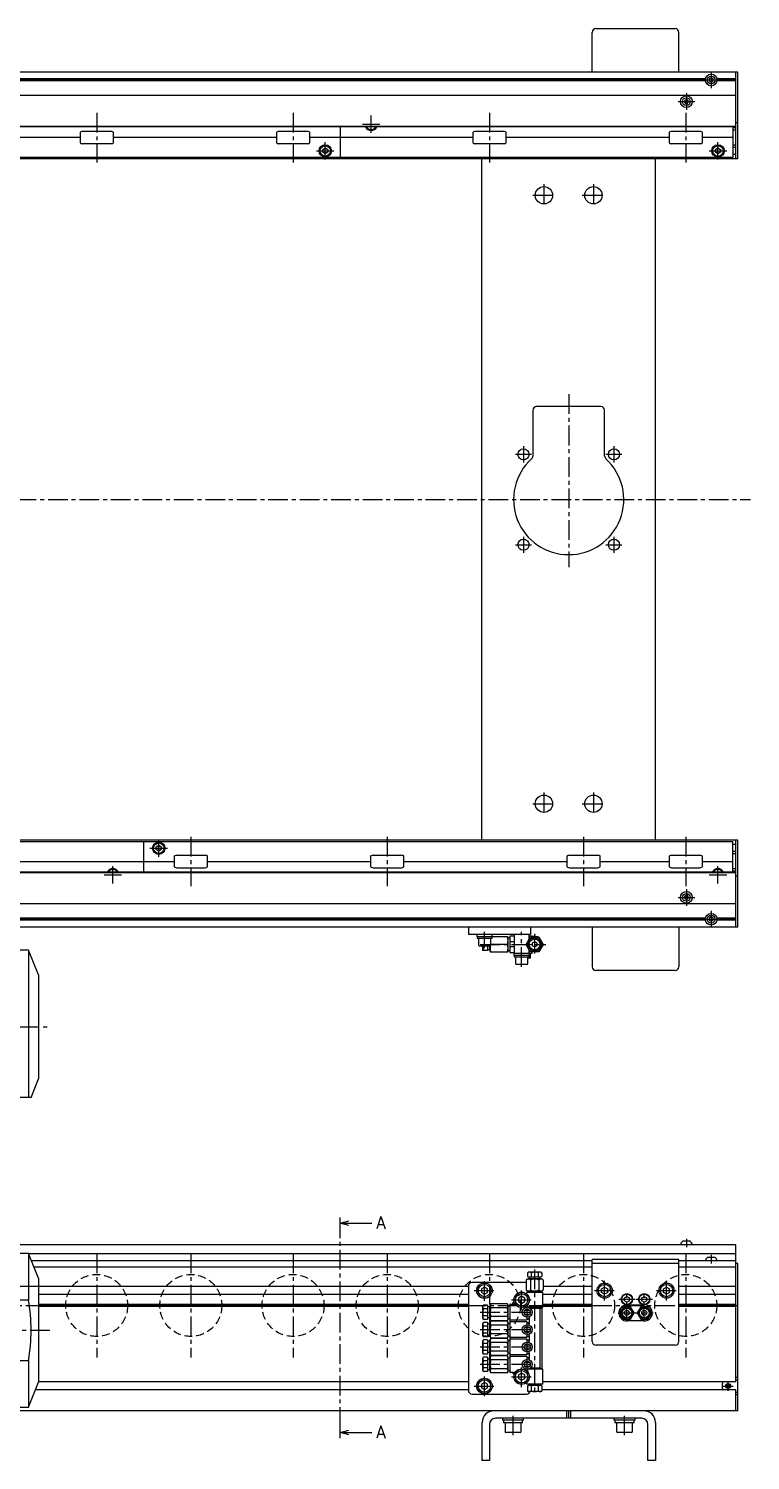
# Model space of a CAD drawing. Extents: x -10 to 2114, y -8 to 1201.
# Drawn here: x 674 to 1257, y 28 to 1183 of the extents above; entities that cross this region are included whole.
import ezdxf

# ---------------------------------------------------------------- set-up
doc = ezdxf.new("R2010")
doc.units = 0
doc.header["$LTSCALE"] = 0.5
doc.linetypes.add('CENTER', pattern=[50.8, 31.75, -6.35, 6.35, -6.35])
doc.linetypes.add('DASHED', pattern=[19.05, 12.7, -6.35])
for name, color, linetype in [('MSM_CENTER', 1, 'CENTER'), ('MSM_CONTINUOUS', 7, 'CONTINUOUS'), ('MSM_DASHED', 4, 'DASHED'), ('MSM_PART_NUMBER', 7, 'CONTINUOUS')]:
    doc.layers.add(name, color=color, linetype=linetype)
doc.styles.get("Standard").update_dxf_attribs({"font": 'txt.shx', "height": 10, "bigfont": 'bigfont.shx'})

# ---------------------------------------------------------------- blocks, each defined once
blk = doc.blocks.new('*U88')
at = {"layer": 'MSM_PART_NUMBER'}
blk.add_text('A', height=10, dxfattribs=at).set_placement((954.8, 214.9))
blk = doc.blocks.new('*U89')
at = {"layer": 'MSM_PART_NUMBER'}
blk.add_text('A', height=10, dxfattribs=at).set_placement((954.8, 45.9))

msp = doc.modelspace()

# ---------------------------------------------------------------- linework, layer by layer
at = {"layer": 'MSM_CENTER'}
for p, q in [((1225.2, 1148.8), (1225.2, 1135.3)), ((1218.5, 1142), (1232, 1142)), ((1198.5, 1124.5), (1212, 1124.5)), ((1205.2, 1131.3), (1205.2, 1117.8)), ((729.2, 1115.5), (729.2, 1075.5)), ((887.7, 1115.5), (887.7, 1075.5)), ((950.7, 1099.2), (950.7, 1113.2)), ((1046.2, 1115.5), (1046.2, 1075.5)), ((1204.7, 1115.5), (1204.7, 1075.5)), ((943.7, 1106.2), (957.8, 1106.2)), ((913.7, 1077.7), (913.7, 1091.8)), ((1230.7, 1077.7), (1230.7, 1091.8)), ((906.7, 1084.7), (920.7, 1084.7)), ((1223.7, 1084.7), (1237.8, 1084.7)), ((1090.2, 1057.9), (1090.2, 1039.9)), ((1130.2, 1057.9), (1130.2, 1039.9)), ((1081.2, 1048.9), (1099.2, 1048.9)), ((1121.2, 1048.9), (1139.2, 1048.9)), ((1110.2, 888.4), (1110.2, 748.9)), ((1073.7, 846.4), (1073.7, 833.4)), ((1146.7, 846.4), (1146.7, 833.4)), ((1067.2, 839.9), (1080.2, 839.9)), ((1140.2, 839.9), (1153.2, 839.9)), ((359.7, 803.4), (1256.9, 803.4)), ((1067.2, 766.9), (1080.2, 766.9)), ((1073.7, 773.4), (1073.7, 760.4)), ((1140.2, 766.9), (1153.2, 766.9)), ((1146.7, 773.4), (1146.7, 760.4)), ((1090.2, 566.9), (1090.2, 548.9)), ((1130.2, 566.9), (1130.2, 548.9)), ((1081.2, 557.9), (1099.2, 557.9)), ((1121.2, 557.9), (1139.2, 557.9)), ((772.2, 522), (786.3, 522)), ((779.3, 515), (779.3, 529.1)), ((805.2, 531.3), (805.2, 491.3)), ((963.7, 531.3), (963.7, 491.3)), ((1122.2, 531.3), (1122.2, 491.3)), ((1204.7, 531.3), (1204.7, 491.3)), ((735.2, 500.5), (749.3, 500.5)), ((742.2, 493.5), (742.2, 507.5)), ((1223.7, 500.5), (1237.8, 500.5)), ((1230.7, 493.5), (1230.7, 507.5)), ((1205.2, 489), (1205.2, 475.5)), ((1198.5, 482.3), (1212, 482.3)), ((1218.5, 464.7), (1232, 464.7)), ((1225.2, 471.5), (1225.2, 458)), ((1042.2, 441.3), (1042.2, 454.4)), ((1072.2, 426.3), (1072.2, 454.4)), ((1082.7, 452.9), (1082.7, 435.9)), ((1038.7, 444.4), (1091.7, 444.4)), ((362.2, 377.8), (692.2, 377.8)), ((925.7, 55), (925.7, 215)), ((1205.2, 206.8), (1205.2, 200)), ((729.2, 195), (729.2, 111)), ((805.2, 195), (805.2, 111)), ((887.7, 195), (887.7, 111)), ((963.7, 195), (963.7, 111)), ((1046.2, 195), (1046.2, 111)), ((1122.2, 195), (1122.2, 111)), ((1204.7, 195), (1204.7, 111)), ((1225.2, 193.8), (1225.2, 187)), ((1082.7, 182), (1082.7, 81.5)), ((1034, 165), (1050.5, 165)), ((1042.2, 156.7), (1042.2, 173.3)), ((1072.2, 149.2), (1072.2, 165.8)), ((1131.1, 165), (1147.3, 165)), ((1139.2, 156.9), (1139.2, 173.1)), ((1157.2, 140), (1157.2, 164.6)), ((1171.2, 140), (1171.2, 164.6)), ((1181.1, 165), (1197.3, 165)), ((1189.2, 156.9), (1189.2, 173.1)), ((367.2, 153), (1247.3, 153)), ((1064, 157.5), (1080.5, 157.5)), ((1076.7, 141.5), (1076.7, 153.5)), ((1150.7, 158), (1163.8, 158)), ((1164.7, 158), (1177.8, 158)), ((1038.7, 147.5), (1082.7, 147.5)), ((1076.7, 127.5), (1076.7, 139.5)), ((1150.2, 147), (1178.3, 147)), ((472.2, 133), (692.2, 133)), ((1038.7, 133.5), (1082.7, 133.5)), ((1038.7, 119.5), (1082.7, 119.5)), ((1076.7, 113.5), (1076.7, 125.5)), ((1038.7, 105.5), (1082.7, 105.5)), ((1076.7, 99.5), (1076.7, 111.5)), ((1042.2, 79.7), (1042.2, 96.3)), ((1064, 95.5), (1080.5, 95.5)), ((1072.2, 87.2), (1072.2, 103.8)), ((1034, 88), (1050.5, 88)), ((1234.8, 88), (1242.9, 88)), ((1238.9, 84), (1238.9, 92)), ((1065.3, 48.4), (1065.3, 64)), ((1155.2, 48.4), (1155.2, 64))]:
    msp.add_line(p, q, dxfattribs=at)
at = {"layer": 'MSM_CONTINUOUS'}
for p, q in [((1129.2, 1148.4), (1129.2, 1180.4)), ((1132.2, 1183.4), (1196.2, 1183.4)), ((1199.2, 1148.4), (1199.2, 1180.4)), ((1246.8, 1148.4), (370.6, 1148.4)), ((1245.2, 1148.3), (372.2, 1148.3)), ((1245.2, 1078.4), (1245.2, 1148.4)), ((1246.8, 1078.4), (1246.8, 1148.4)), ((1220.6, 1142.9), (396.9, 1142.9)), ((1220.6, 1141.2), (396.9, 1141.2)), ((1220.5, 1142), (397, 1142)), ((1225.2, 1143.8), (1223.7, 1142.9)), ((1223.7, 1142.9), (1223.7, 1141.2)), ((1223.7, 1141.2), (1225.2, 1140.3)), ((1226.8, 1142.9), (1225.2, 1143.8)), ((1225.2, 1140.3), (1226.8, 1141.2)), ((1226.8, 1141.2), (1226.8, 1142.9)), ((1245.2, 1142.9), (1229.9, 1142.9)), ((1245.2, 1141.2), (1229.9, 1141.2)), ((1245.2, 1142), (1230, 1142)), ((1245.2, 1129.5), (372.2, 1129.5)), ((1204.4, 1126), (1203.5, 1124.5)), ((1203.5, 1124.5), (1204.4, 1123)), ((1204.4, 1126), (1206.1, 1126)), ((1204.4, 1123), (1206.1, 1123)), ((1207, 1124.5), (1206.1, 1126)), ((1206.1, 1123), (1207, 1124.5)), ((1245.2, 1104.1), (372.2, 1104.1)), ((1245.2, 1104.5), (422.2, 1104.5)), ((715.8, 1099.5), (715.8, 1091.5)), ((740.7, 1100.5), (717.8, 1100.5)), ((742.7, 1091.5), (742.7, 1099.5)), ((874.3, 1099.5), (874.3, 1091.5)), ((899.2, 1100.5), (876.3, 1100.5)), ((901.2, 1091.5), (901.2, 1099.5)), ((925.7, 1104.1), (925.7, 1079.4)), ((950.7, 1103.9), (950.4, 1104.1)), ((951.1, 1104.1), (950.7, 1103.9)), ((1032.8, 1099.5), (1032.8, 1091.5)), ((1057.7, 1100.5), (1034.8, 1100.5)), ((1059.7, 1091.5), (1059.7, 1099.5)), ((1191.3, 1099.5), (1191.3, 1091.5)), ((1216.2, 1100.5), (1193.3, 1100.5)), ((1218.2, 1091.5), (1218.2, 1099.5)), ((1242.7, 1104.1), (1242.7, 1079.4)), ((1245.2, 1103.4), (1242.7, 1103.4)), ((1245.2, 1101.4), (1242.7, 1101.4)), ((1246.8, 1107.4), (1245.2, 1107.4)), ((715.8, 1095.5), (584.2, 1095.5)), ((740.7, 1090.5), (717.8, 1090.5)), ((874.3, 1095.5), (742.7, 1095.5)), ((899.2, 1090.5), (876.3, 1090.5)), ((1032.8, 1095.5), (901.2, 1095.5)), ((911.7, 1085.9), (913.7, 1087.1)), ((913.7, 1087.1), (915.7, 1085.9)), ((1057.7, 1090.5), (1034.8, 1090.5)), ((1191.3, 1095.5), (1059.7, 1095.5)), ((1216.2, 1090.5), (1193.3, 1090.5)), ((1242.7, 1095.5), (1218.2, 1095.5)), ((1228.8, 1085.9), (1230.7, 1087.1)), ((1230.7, 1087.1), (1232.7, 1085.9)), ((1245.2, 1089.4), (1242.7, 1089.4)), ((1245.2, 1087.4), (1242.7, 1087.4)), ((1242.7, 1079.4), (450.2, 1079.4)), ((1246.8, 1078.4), (450.2, 1078.4)), ((911.7, 1083.6), (911.7, 1085.9)), ((913.7, 1082.4), (911.7, 1083.6)), ((915.7, 1083.6), (913.7, 1082.4)), ((915.7, 1085.9), (915.7, 1083.6)), ((1040.2, 528.4), (1040.2, 1078.4)), ((1180.2, 528.4), (1180.2, 1078.4)), ((1228.8, 1083.6), (1228.8, 1085.9)), ((1230.7, 1082.4), (1228.8, 1083.6)), ((1232.7, 1083.6), (1230.7, 1082.4)), ((1232.7, 1085.9), (1232.7, 1083.6)), ((1245.2, 1081.9), (1242.7, 1081.9)), ((1136.2, 878.4), (1084.2, 878.4)), ((1081.2, 875.4), (1081.2, 838.5)), ((1139.2, 838.5), (1139.2, 875.4)), ((1246.8, 528.4), (450.2, 528.4)), ((450.2, 527.4), (1242.7, 527.4)), ((767.3, 502.6), (767.3, 527.4)), ((777.3, 523.2), (779.3, 524.4)), ((777.3, 520.9), (777.3, 523.2)), ((779.3, 519.7), (777.3, 520.9)), ((779.3, 524.4), (781.3, 523.2)), ((781.3, 520.9), (779.3, 519.7)), ((781.3, 523.2), (781.3, 520.9)), ((1242.7, 502.6), (1242.7, 527.4)), ((1245.2, 524.9), (1242.7, 524.9)), ((1245.2, 458.4), (1245.2, 528.4)), ((1246.8, 458.4), (1246.8, 528.4)), ((660.2, 511.3), (791.8, 511.3)), ((791.8, 515.3), (791.8, 507.3)), ((793.8, 516.3), (816.7, 516.3)), ((818.7, 507.3), (818.7, 515.3)), ((818.7, 511.3), (950.3, 511.3)), ((950.3, 515.3), (950.3, 507.3)), ((952.3, 516.3), (975.2, 516.3)), ((977.2, 507.3), (977.2, 515.3)), ((977.2, 511.3), (1108.8, 511.3)), ((1108.8, 515.3), (1108.8, 507.3)), ((1110.8, 516.3), (1133.7, 516.3)), ((1135.7, 507.3), (1135.7, 515.3)), ((1135.7, 511.3), (1191.3, 511.3)), ((1191.3, 515.3), (1191.3, 507.3)), ((1193.3, 516.3), (1216.2, 516.3)), ((1218.2, 507.3), (1218.2, 515.3)), ((1218.2, 511.3), (1242.7, 511.3)), ((1245.2, 519.4), (1242.7, 519.4)), ((1245.2, 517.4), (1242.7, 517.4)), ((1245.2, 502.6), (372.2, 502.6)), ((1245.2, 502.2), (422.2, 502.2)), ((741.9, 502.6), (742.2, 502.9)), ((742.2, 502.9), (742.6, 502.6)), ((793.8, 506.3), (816.7, 506.3)), ((952.3, 506.3), (975.2, 506.3)), ((1110.8, 506.3), (1133.7, 506.3)), ((1193.3, 506.3), (1216.2, 506.3)), ((1230.4, 502.6), (1230.7, 502.9)), ((1230.7, 502.9), (1231.1, 502.6)), ((1245.2, 505.4), (1242.7, 505.4)), ((1245.2, 503.4), (1242.7, 503.4)), ((1246.8, 499.4), (1245.2, 499.4)), ((1245.2, 477.2), (372.2, 477.2)), ((1204.4, 483.8), (1203.5, 482.3)), ((1203.5, 482.3), (1204.4, 480.8)), ((1206.1, 483.8), (1204.4, 483.8)), ((1206.1, 480.8), (1204.4, 480.8)), ((1207, 482.3), (1206.1, 483.8)), ((1206.1, 480.8), (1207, 482.3)), ((1220.6, 465.6), (396.9, 465.6)), ((1220.6, 463.9), (396.9, 463.9)), ((1220.5, 464.7), (397, 464.7)), ((1225.2, 466.5), (1223.7, 465.6)), ((1223.7, 465.6), (1223.7, 463.9)), ((1223.7, 463.9), (1225.2, 463)), ((1226.8, 465.6), (1225.2, 466.5)), ((1225.2, 463), (1226.8, 463.9)), ((1226.8, 463.9), (1226.8, 465.6)), ((1245.2, 465.6), (1229.9, 465.6)), ((1245.2, 463.9), (1229.9, 463.9)), ((1245.2, 464.7), (1230, 464.7)), ((1246.8, 458.4), (370.6, 458.4)), ((1245.2, 458.4), (372.2, 458.4)), ((1029.2, 458.4), (1029.2, 452.4)), ((1079.3, 452.4), (1029.2, 452.4)), ((1036, 452.4), (1036, 450.8)), ((1036, 450.8), (1048.5, 450.8)), ((1036.2, 450.8), (1036.2, 449.3)), ((1048.4, 449.3), (1048.4, 450.8)), ((1048.5, 450.8), (1048.5, 452.4)), ((1066.3, 450.9), (1062.7, 450.9)), ((1062.7, 450.9), (1062.7, 437.9)), ((1066.3, 452.4), (1066.3, 437.4)), ((1078.2, 448.6), (1078.2, 452.4)), ((1078.2, 451.4), (1080.8, 451.4)), ((1079.3, 458.4), (1079.3, 452.4)), ((1080.8, 450.6), (1080.8, 451.4)), ((1129.2, 458.4), (1129.2, 426.4)), ((1199.2, 458.4), (1199.2, 426.4)), ((674.2, 439.7), (630.2, 439.7)), ((682.2, 419.7), (674.2, 439.7)), ((674.2, 439.7), (674.2, 320.8)), ((1036.2, 449.3), (1048.4, 449.3)), ((1037.3, 449.3), (1037.3, 443.8)), ((1037.8, 443.3), (1046.7, 443.3)), ((1040.7, 443.3), (1040.7, 440)), ((1044.7, 439.4), (1040.9, 439.4)), ((1044.7, 443.3), (1044.7, 439.4)), ((1044.7, 440.2), (1046.2, 440.2)), ((1046.2, 443.3), (1046.2, 439.4)), ((1046.2, 439.4), (1046.7, 439.4)), ((1046.7, 443.3), (1046.7, 438.4)), ((1047.3, 443.8), (1047.3, 449.3)), ((1060.7, 444.4), (1047.3, 444.4)), ((1061.2, 450.4), (1048.4, 450.4)), ((1061.2, 450.4), (1061.2, 438.4)), ((1062.7, 449.4), (1061.2, 449.4)), ((1061.2, 439.4), (1062.7, 439.4)), ((1066.3, 446.4), (1062.7, 446.4)), ((1066.3, 442.4), (1062.7, 442.4)), ((1075.8, 444.4), (1079.3, 450.4)), ((1079.3, 438.4), (1075.8, 444.4)), ((1077, 444.4), (1079.9, 449.4)), ((1079.9, 439.4), (1077, 444.4)), ((1078.2, 437.4), (1078.2, 440.2)), ((1079.3, 450.4), (1086.2, 450.4)), ((1079.9, 449.4), (1085.6, 449.4)), ((1085.6, 439.4), (1079.9, 439.4)), ((1085.6, 449.4), (1088.5, 444.4)), ((1088.5, 444.4), (1085.6, 439.4)), ((1086.2, 450.4), (1089.7, 444.4)), ((1089.7, 444.4), (1086.2, 438.4)), ((1046.7, 438.4), (1061.2, 438.4)), ((1062.7, 437.9), (1066.3, 437.9)), ((1066, 437.4), (1080.8, 437.4)), ((1066, 437.4), (1066, 435.8)), ((1066, 435.8), (1078.5, 435.8)), ((1066.2, 435.8), (1066.2, 434.3)), ((1066.2, 434.3), (1078.4, 434.3)), ((1067.2, 434.3), (1067.2, 428.9)), ((1067.9, 428.3), (1076.6, 428.3)), ((1077.3, 428.9), (1077.3, 434.3)), ((1079.3, 433.4), (1077.3, 433.4)), ((1078.4, 434.3), (1078.4, 435.8)), ((1078.5, 435.8), (1078.5, 437.4)), ((1078.5, 436.4), (1078.7, 436.4)), ((1078.7, 433.4), (1078.7, 436.4)), ((1086.2, 438.4), (1079.3, 438.4)), ((1079.3, 433.4), (1079.3, 437.4)), ((1080.8, 437.4), (1080.8, 438.4)), ((682.2, 419.7), (682.2, 335.8)), ((1196.2, 423.4), (1132.2, 423.4)), ((676.2, 320.8), (682.2, 335.8)), ((676.2, 320.8), (531.2, 320.8)), ((925.7, 215), (925.7, 224)), ((925.7, 219.5), (932.7, 221.4)), ((925.7, 219.5), (951.4, 219.5)), ((932.7, 217.6), (925.7, 219.5)), ((1245.2, 202), (372.2, 202)), ((1208.4, 204.8), (1202.1, 204.8)), ((1245.2, 91.3), (1245.2, 202)), ((674.2, 195), (630.2, 195)), ((682.2, 175), (674.2, 195)), ((674.2, 195), (674.2, 157.4)), ((1245.2, 194.6), (674.4, 194.6)), ((1129.2, 189), (676.6, 189)), ((1199.2, 190), (1129.2, 190)), ((1129.2, 124), (1129.2, 190)), ((1199.2, 187), (1129.2, 187)), ((1199.2, 124), (1199.2, 190)), ((1245.2, 189), (1199.2, 189)), ((1228.4, 191.8), (1222.1, 191.8)), ((1246.8, 187), (1245.2, 187)), ((1246.8, 68), (1246.8, 187)), ((1129.2, 184), (678.6, 184)), ((682.2, 175), (682.2, 91)), ((1075.8, 173.5), (1075.8, 165.5)), ((1077, 179.2), (1077, 176.3)), ((1088, 174.5), (1077.5, 174.5)), ((1087.2, 180), (1078.4, 180)), ((1078.5, 176), (1078.5, 174.5)), ((1078.5, 176), (1087, 176)), ((1079.3, 173.5), (1079.3, 165.5)), ((1079.9, 179.2), (1079.9, 176.3)), ((1085.6, 179.2), (1085.6, 176.3)), ((1086.2, 173.5), (1086.2, 165.5)), ((1087, 174.5), (1087, 176)), ((1088.5, 179.2), (1088.5, 176.3)), ((1089.7, 173.5), (1089.7, 165.5)), ((1245.2, 184), (1199.2, 184)), ((1029.2, 168.3), (667.2, 168.3)), ((1029.2, 168.5), (1029.2, 84.5)), ((1075.8, 171.5), (1032.2, 171.5)), ((1042.2, 167.9), (1039.7, 166.4)), ((1039.7, 166.4), (1039.7, 163.6)), ((1039.7, 163.6), (1042.2, 162.1)), ((1044.7, 166.4), (1042.2, 167.9)), ((1042.2, 162.1), (1044.7, 163.6)), ((1044.7, 163.6), (1044.7, 166.4)), ((1076.2, 163.5), (1076.2, 162.3)), ((1089.2, 163.5), (1076.2, 163.5)), ((1088, 164.5), (1077.5, 164.5)), ((1077.7, 164.5), (1077.7, 163.5)), ((1087.7, 163.5), (1087.7, 164.5)), ((1089.2, 151.5), (1089.2, 163.5)), ((1129.2, 168.3), (1089.7, 168.3)), ((1136.7, 166.4), (1139.2, 167.9)), ((1136.7, 163.6), (1136.7, 166.4)), ((1139.2, 162.1), (1136.7, 163.6)), ((1139.2, 167.9), (1141.7, 166.4)), ((1141.7, 163.6), (1139.2, 162.1)), ((1141.7, 163.6), (1141.7, 166.4)), ((1186.7, 166.4), (1189.2, 167.9)), ((1186.7, 163.6), (1186.7, 166.4)), ((1189.2, 162.1), (1186.7, 163.6)), ((1189.2, 167.9), (1191.7, 166.4)), ((1191.7, 163.6), (1189.2, 162.1)), ((1191.7, 163.6), (1191.7, 166.4)), ((1245.2, 168.3), (1199.2, 168.3)), ((674.2, 157.4), (664.7, 157.4)), ((1029.2, 161.8), (682.2, 161.8)), ((1029.2, 153.9), (682.2, 153.9)), ((1029.2, 153), (682.2, 153)), ((1029.2, 152.1), (682.2, 152.1)), ((1040.7, 151.9), (1040.7, 143.1)), ((1044.7, 153.3), (1041.5, 153.3)), ((1044.7, 150.4), (1041.5, 150.4)), ((1044.7, 153.3), (1044.7, 141.7)), ((1046.2, 151.8), (1044.7, 151.8)), ((1046.7, 152.5), (1046.2, 152.5)), ((1046.2, 152.5), (1046.2, 142.5)), ((1047.3, 154.4), (1046.7, 153.5)), ((1046.7, 153.5), (1046.7, 141.5)), ((1060.7, 154.4), (1047.3, 154.4)), ((1060.7, 151), (1047.3, 151)), ((1061.2, 153.5), (1060.7, 154.4)), ((1061.2, 153.5), (1061.2, 141.5)), ((1062.7, 152.5), (1061.2, 152.5)), ((1062.7, 154), (1062.7, 99)), ((1063.2, 154), (1062.7, 154)), ((1067.3, 153.7), (1062.7, 153.7)), ((1072.2, 160.4), (1069.7, 158.9)), ((1069.7, 158.9), (1069.7, 156.1)), ((1069.7, 156.1), (1072.2, 154.6)), ((1074.7, 158.9), (1072.2, 160.4)), ((1072.2, 154.6), (1074.7, 156.1)), ((1074.7, 156.1), (1074.7, 158.9)), ((1076.5, 153), (1076.5, 151.5)), ((1077.6, 151.5), (1077.8, 151.4)), ((1089.2, 151.5), (1077.6, 151.5)), ((1087.3, 150.6), (1079.2, 150.6)), ((1087.3, 150.6), (1088.7, 151.4)), ((1087.3, 102.4), (1087.3, 150.6)), ((1088.7, 101.6), (1088.7, 151.4)), ((1088.8, 151.2), (1089.2, 151.5)), ((1129.2, 161.8), (1089.2, 161.8)), ((1129.2, 153.9), (1089.2, 153.9)), ((1129.2, 153), (1089.2, 153)), ((1129.2, 152.1), (1089.2, 152.1)), ((1154.3, 152), (1151.4, 147)), ((1151.7, 150.5), (1151.7, 147.5)), ((1152.6, 147), (1154.9, 151)), ((1160.2, 152), (1154.3, 152)), ((1154.9, 151), (1159.6, 151)), ((1155.2, 159.2), (1157.2, 160.3)), ((1155.2, 156.8), (1155.2, 159.2)), ((1157.2, 155.7), (1155.2, 156.8)), ((1157.2, 160.3), (1159.2, 159.2)), ((1159.2, 156.8), (1157.2, 155.7)), ((1158.2, 153.5), (1170.3, 153.5)), ((1159.2, 156.8), (1159.2, 159.2)), ((1159.6, 151), (1161.9, 147)), ((1163.1, 147), (1160.2, 152)), ((1168.3, 152), (1165.4, 147)), ((1166.6, 147), (1168.9, 151)), ((1174.2, 152), (1168.3, 152)), ((1168.9, 151), (1173.6, 151)), ((1169.2, 159.2), (1171.2, 160.3)), ((1169.2, 156.8), (1169.2, 159.2)), ((1171.2, 155.7), (1169.2, 156.8)), ((1171.2, 160.3), (1173.2, 159.2)), ((1173.2, 156.8), (1171.2, 155.7)), ((1173.2, 156.8), (1173.2, 159.2)), ((1173.6, 151), (1175.9, 147)), ((1177.1, 147), (1174.2, 152)), ((1176.7, 147.5), (1176.7, 150.5)), ((1245.2, 161.8), (1199.2, 161.8)), ((1245.2, 153.9), (1199.2, 153.9)), ((1245.2, 153), (1199.2, 153)), ((1245.2, 152.1), (1199.2, 152.1)), ((1044.7, 144.6), (1041.5, 144.6)), ((1044.7, 141.7), (1041.5, 141.7)), ((1044.7, 139.3), (1041.5, 139.3)), ((1044.7, 143.3), (1046.2, 143.3)), ((1044.7, 139.3), (1044.7, 127.7)), ((1046.2, 142.5), (1046.7, 142.5)), ((1046.7, 141.5), (1047.3, 140.6)), ((1047.3, 140.4), (1046.7, 139.5)), ((1046.7, 139.5), (1046.7, 127.5)), ((1060.7, 144), (1047.3, 144)), ((1060.7, 140.6), (1047.3, 140.6)), ((1060.7, 140.4), (1047.3, 140.4)), ((1060.7, 140.6), (1061.2, 141.5)), ((1061.2, 139.5), (1060.7, 140.4)), ((1061.2, 142.5), (1062.7, 142.5)), ((1061.2, 139.5), (1061.2, 127.5)), ((1062.7, 141.3), (1076.5, 141.3)), ((1076.5, 139.7), (1062.7, 139.7)), ((1078.7, 149), (1074.7, 149)), ((1074.7, 146), (1078.7, 146)), ((1076.5, 143.5), (1076.5, 141.3)), ((1076.5, 139.7), (1076.5, 137.5)), ((1078.6, 143.9), (1078.2, 142.9)), ((1078.2, 142.9), (1078.2, 138.1)), ((1151.4, 147), (1154.3, 142)), ((1151.7, 146.5), (1151.7, 143.5)), ((1154.9, 143), (1152.6, 147)), ((1154.3, 142), (1160.2, 142)), ((1159.6, 143), (1154.9, 143)), ((1171.2, 140.5), (1157.2, 140.5)), ((1161.9, 147), (1159.6, 143)), ((1160.2, 142), (1163.1, 147)), ((1165.4, 147), (1168.3, 142)), ((1168.9, 143), (1166.6, 147)), ((1168.3, 142), (1174.2, 142)), ((1173.6, 143), (1168.9, 143)), ((1175.9, 147), (1173.6, 143)), ((1174.2, 142), (1177.1, 147)), ((1177.1, 149.8), (1176.7, 149.5)), ((1176.7, 143.5), (1176.7, 146.5)), ((1176.8, 149.8), (1177, 150)), ((1040.7, 137.9), (1040.7, 129.1)), ((1044.7, 136.4), (1041.5, 136.4)), ((1044.7, 130.6), (1041.5, 130.6)), ((1044.7, 127.7), (1041.5, 127.7)), ((1046.2, 137.8), (1044.7, 137.8)), ((1044.7, 129.3), (1046.2, 129.3)), ((1046.7, 138.5), (1046.2, 138.5)), ((1046.2, 138.5), (1046.2, 128.5)), ((1046.2, 128.5), (1046.7, 128.5)), ((1046.7, 127.5), (1047.3, 126.6)), ((1060.7, 137), (1047.3, 137)), ((1060.7, 130), (1047.3, 130)), ((1060.7, 126.6), (1061.2, 127.5)), ((1062.7, 138.5), (1061.2, 138.5)), ((1061.2, 128.5), (1062.7, 128.5)), ((1062.7, 127.3), (1076.5, 127.3)), ((1078.7, 135), (1074.7, 135)), ((1074.7, 132), (1078.7, 132)), ((1076.5, 129.5), (1076.5, 127.3)), ((1078.2, 128.9), (1078.2, 124.1)), ((1040.7, 123.9), (1040.7, 115.1)), ((1044.7, 125.3), (1041.5, 125.3)), ((1044.7, 122.4), (1041.5, 122.4)), ((1044.7, 116.6), (1041.5, 116.6)), ((1044.7, 125.3), (1044.7, 113.7)), ((1046.2, 123.8), (1044.7, 123.8)), ((1046.7, 124.5), (1046.2, 124.5)), ((1046.2, 124.5), (1046.2, 114.5)), ((1047.3, 126.4), (1046.7, 125.5)), ((1046.7, 125.5), (1046.7, 113.5)), ((1060.7, 126.6), (1047.3, 126.6)), ((1060.7, 126.4), (1047.3, 126.4)), ((1060.7, 123), (1047.3, 123)), ((1060.7, 116), (1047.3, 116)), ((1061.2, 125.5), (1060.7, 126.4)), ((1061.2, 125.5), (1061.2, 113.5)), ((1062.7, 124.5), (1061.2, 124.5)), ((1076.5, 125.7), (1062.7, 125.7)), ((1078.7, 121), (1074.7, 121)), ((1074.7, 118), (1078.7, 118)), ((1076.5, 125.7), (1076.5, 123.5)), ((1196.2, 121), (1132.2, 121)), ((664.7, 108.6), (674.2, 108.6)), ((674.2, 108.6), (674.2, 71)), ((1040.7, 109.9), (1040.7, 101.1)), ((1044.7, 113.7), (1041.5, 113.7)), ((1044.7, 111.3), (1041.5, 111.3)), ((1044.7, 108.4), (1041.5, 108.4)), ((1044.7, 115.3), (1046.2, 115.3)), ((1044.7, 111.3), (1044.7, 99.7)), ((1046.2, 109.8), (1044.7, 109.8)), ((1046.2, 114.5), (1046.7, 114.5)), ((1046.7, 110.5), (1046.2, 110.5)), ((1046.2, 110.5), (1046.2, 100.5)), ((1046.7, 113.5), (1047.3, 112.6)), ((1047.3, 112.4), (1046.7, 111.5)), ((1046.7, 111.5), (1046.7, 99.5)), ((1060.7, 112.6), (1047.3, 112.6)), ((1060.7, 112.4), (1047.3, 112.4)), ((1060.7, 109), (1047.3, 109)), ((1060.7, 112.6), (1061.2, 113.5)), ((1061.2, 111.5), (1060.7, 112.4)), ((1061.2, 114.5), (1062.7, 114.5)), ((1061.2, 111.5), (1061.2, 99.5)), ((1062.7, 110.5), (1061.2, 110.5)), ((1062.7, 113.3), (1076.5, 113.3)), ((1076.5, 111.7), (1062.7, 111.7)), ((1078.7, 107), (1074.7, 107)), ((1074.7, 104), (1078.7, 104)), ((1076.5, 115.5), (1076.5, 113.3)), ((1076.5, 111.7), (1076.5, 109.5)), ((1078.2, 114.9), (1078.2, 110.1)), ((1044.7, 102.6), (1041.5, 102.6)), ((1044.7, 99.7), (1041.5, 99.7)), ((1044.7, 101.3), (1046.2, 101.3)), ((1046.2, 100.5), (1046.7, 100.5)), ((1046.7, 99.5), (1047.3, 98.6)), ((1060.7, 102), (1047.3, 102)), ((1060.7, 98.6), (1047.3, 98.6)), ((1060.7, 98.6), (1061.2, 99.5)), ((1061.2, 100.5), (1062.7, 100.5)), ((1062.7, 99.3), (1067.3, 99.3)), ((1062.7, 99), (1063.2, 99)), ((1072.2, 98.4), (1069.7, 96.9)), ((1069.7, 96.9), (1069.7, 94.1)), ((1069.7, 94.1), (1072.2, 92.6)), ((1074.7, 96.9), (1072.2, 98.4)), ((1072.2, 92.6), (1074.7, 94.1)), ((1074.7, 94.1), (1074.7, 96.9)), ((1076.5, 101.5), (1076.5, 100)), ((1077.6, 101.5), (1077.8, 101.6)), ((1089.2, 101.5), (1077.6, 101.5)), ((1087.3, 102.4), (1079.2, 102.4)), ((1088.7, 101.6), (1087.3, 102.4)), ((1089.2, 101.5), (1088.7, 101.8)), ((1089.2, 89.5), (1089.2, 101.5)), ((1246.8, 95), (1245.2, 95)), ((1245.2, 93), (1246.8, 93)), ((674.2, 71), (682.2, 91)), ((1029.2, 84.8), (679.7, 84.8)), ((1029.2, 91.3), (682.2, 91.3)), ((1032.2, 81.5), (1076.2, 81.5)), ((1042.2, 90.9), (1039.7, 89.4)), ((1039.7, 89.4), (1039.7, 86.6)), ((1039.7, 86.6), (1042.2, 85.1)), ((1044.7, 89.4), (1042.2, 90.9)), ((1042.2, 85.1), (1044.7, 86.6)), ((1044.7, 86.6), (1044.7, 89.4)), ((1076.2, 90.7), (1076.2, 89.5)), ((1089.2, 89.5), (1076.2, 89.5)), ((1077.7, 88.5), (1077, 88.1)), ((1077, 88.1), (1077, 83.9)), ((1077, 83.9), (1077.7, 83.5)), ((1077.7, 89.5), (1077.7, 88.5)), ((1087.7, 88.5), (1077.7, 88.5)), ((1087.7, 83.5), (1077.7, 83.5)), ((1079.9, 88.1), (1079.9, 83.9)), ((1085.6, 88.1), (1085.6, 83.9)), ((1087.7, 88.5), (1087.7, 89.5)), ((1088.5, 88.1), (1087.7, 88.5)), ((1087.7, 83.5), (1088.5, 83.9)), ((1088.5, 88.1), (1088.5, 83.9)), ((1245.2, 84.8), (1088.5, 84.8)), ((1245.2, 91.3), (1089.2, 91.3)), ((1234.2, 90), (1234.2, 86)), ((1238.3, 89), (1237.7, 88)), ((1237.7, 88), (1238.3, 87)), ((1239.4, 89), (1238.3, 89)), ((1238.3, 87), (1239.4, 87)), ((1240, 88), (1239.4, 89)), ((1239.4, 87), (1240, 88)), ((1245.2, 68), (1245.2, 84.8)), ((1245.2, 83), (1246.8, 83)), ((1246.8, 81), (1245.2, 81)), ((630.2, 71), (674.2, 71)), ((1246.8, 68), (472.2, 68)), ((1040.2, 58.5), (1040.2, 28)), ((1169.2, 62), (1051.2, 62)), ((1056.8, 62), (1056.8, 60.4)), ((1073.7, 60.4), (1056.8, 60.4)), ((1057.5, 60.4), (1057.5, 58.4)), ((1073, 58.4), (1057.5, 58.4)), ((1058.8, 58.4), (1058.8, 51.2)), ((1071.8, 51.2), (1071.8, 58.4)), ((1073, 58.4), (1073, 60.4)), ((1073.7, 60.4), (1073.7, 62)), ((1108.8, 62), (1108.8, 68)), ((1110.2, 62), (1110.2, 68)), ((1111.8, 62), (1111.8, 68)), ((1146.7, 62), (1146.7, 60.4)), ((1163.8, 60.4), (1146.7, 60.4)), ((1147.5, 60.4), (1147.5, 58.4)), ((1163, 58.4), (1147.5, 58.4)), ((1148.8, 58.4), (1148.8, 51.2)), ((1161.8, 51.2), (1161.8, 58.4)), ((1163, 58.4), (1163, 60.4)), ((1163.8, 60.4), (1163.8, 62)), ((1180.2, 58.5), (1180.2, 28)), ((925.7, 46), (925.7, 55)), ((925.7, 50.5), (932.7, 52.4)), ((932.7, 48.6), (925.7, 50.5)), ((925.7, 50.5), (951.4, 50.5)), ((1046.2, 57), (1046.2, 28)), ((1070.9, 50.4), (1059.5, 50.4)), ((1160.9, 50.4), (1149.5, 50.4)), ((1174.2, 28), (1174.2, 57)), ((1046.2, 28), (1040.2, 28)), ((1180.2, 28), (1174.2, 28))]:
    msp.add_line(p, q, dxfattribs=at)
for centre, radius in [((1225.2, 1142), 4.75), ((1225.2, 1142), 3.13), ((1205.2, 1124.5), 4.75), ((1205.2, 1124.5), 3.13), ((913.7, 1084.7), 5), ((913.7, 1084.7), 4.25), ((1230.7, 1084.7), 5), ((1230.7, 1084.7), 4.25), ((1090.2, 1048.9), 7), ((1130.2, 1048.9), 7), ((1073.7, 839.9), 4.5), ((1146.7, 839.9), 4.5), ((1073.7, 766.9), 4.5), ((1146.7, 766.9), 4.5), ((1090.2, 557.9), 7), ((1130.2, 557.9), 7), ((779.3, 522), 5), ((779.3, 522), 4.25), ((1205.2, 482.3), 4.75), ((1205.2, 482.3), 3.13), ((1225.2, 464.7), 4.75), ((1225.2, 464.7), 3.13), ((1082.7, 444.4), 4.4), ((1082.7, 444.4), 2), ((1042.2, 165), 6.25), ((1042.2, 165), 6.1), ((1042.2, 165), 5), ((1072.2, 157.5), 6.25), ((1072.2, 157.5), 6.1), ((1072.2, 157.5), 5), ((1139.2, 165), 6.1), ((1139.2, 165), 5), ((1157.2, 158), 4.6), ((1157.2, 158), 4.25), ((1171.2, 158), 4.6), ((1171.2, 158), 4.25), ((1189.2, 165), 6.1), ((1189.2, 165), 5), ((1076.7, 147.5), 4), ((1157.2, 147), 3.9), ((1171.2, 147), 3.9), ((1076.7, 147.5), 2.5), ((1157.2, 147), 2), ((1171.2, 147), 2), ((1076.7, 133.5), 4), ((1076.7, 133.5), 2.5), ((1076.7, 119.5), 4), ((1076.7, 119.5), 2.5), ((1076.7, 105.5), 4), ((1076.7, 105.5), 2.5), ((1042.2, 88), 6.25), ((1042.2, 88), 6.1), ((1042.2, 88), 5), ((1072.2, 95.5), 6.25), ((1072.2, 95.5), 6.1), ((1072.2, 95.5), 5), ((1238.9, 88), 2), ((1238.9, 88), 1.6)]:
    msp.add_circle(centre, radius, dxfattribs=at)
for centre, radius, start, end in [((1132.2, 1180.4), 3, 90, 180), ((1196.2, 1180.4), 3, 0, 90), ((716.7, 1099.4), 0.882, 115.5328, 172.1027), ((717.8, 1097.1), 3.41, 89.6687, 115.2454), ((740.7, 1097.1), 3.41, 64.7546, 90.3313), ((741.8, 1099.4), 0.882, 7.8973, 64.4672), ((875.2, 1099.4), 0.882, 115.5328, 172.1027), ((876.3, 1097.1), 3.41, 89.6687, 115.2454), ((899.2, 1097.1), 3.41, 64.7546, 90.3313), ((900.3, 1099.4), 0.882, 7.8973, 64.4672), ((950.7, 1106.2), 5, 204.8346, 335.1654), ((950.7, 1106.2), 4.25, 209.6116, 330.3884), ((1033.7, 1099.4), 0.882, 115.5328, 172.1027), ((1034.8, 1097.1), 3.41, 89.6687, 115.2454), ((1057.7, 1097.1), 3.41, 64.7546, 90.3313), ((1058.8, 1099.4), 0.882, 7.8973, 64.4672), ((1192.2, 1099.4), 0.882, 115.5328, 172.1027), ((1193.3, 1097.1), 3.41, 89.6687, 115.2454), ((1216.2, 1097.1), 3.41, 64.7546, 90.3313), ((1217.3, 1099.4), 0.882, 7.8973, 64.4672), ((716.7, 1091.6), 0.882, 187.8973, 244.4672), ((717.8, 1093.9), 3.41, 244.7546, 270.3313), ((740.7, 1093.9), 3.41, 269.6687, 295.2454), ((741.8, 1091.6), 0.882, 295.5328, 352.1027), ((875.2, 1091.6), 0.882, 187.8973, 244.4672), ((876.3, 1093.9), 3.41, 244.7546, 270.3313), ((899.2, 1093.9), 3.41, 269.6687, 295.2454), ((900.3, 1091.6), 0.882, 295.5328, 352.1027), ((1033.7, 1091.6), 0.882, 187.8973, 244.4672), ((1034.8, 1093.9), 3.41, 244.7546, 270.3313), ((1057.7, 1093.9), 3.41, 269.6687, 295.2454), ((1058.8, 1091.6), 0.882, 295.5328, 352.1027), ((1192.2, 1091.6), 0.882, 187.8973, 244.4672), ((1193.3, 1093.9), 3.41, 244.7546, 270.3313), ((1216.2, 1093.9), 3.41, 269.6687, 295.2454), ((1217.3, 1091.6), 0.882, 295.5328, 352.1027), ((1084.2, 875.4), 3, 90, 180), ((1136.2, 875.4), 3, 0, 90), ((1110.2, 803.4), 44.5, 132.3521, 47.6479), ((1078.2, 838.5), 3, 312.3521, 360), ((1142.3, 838.5), 3, 180, 227.6479), ((792.7, 515.2), 0.882, 115.5328, 172.1027), ((793.8, 512.9), 3.41, 89.6687, 115.2454), ((816.7, 512.9), 3.41, 64.7546, 90.3313), ((817.8, 515.2), 0.882, 7.8973, 64.4672), ((951.2, 515.2), 0.882, 115.5328, 172.1027), ((952.3, 512.9), 3.41, 89.6687, 115.2454), ((975.2, 512.9), 3.41, 64.7546, 90.3313), ((976.3, 515.2), 0.882, 7.8973, 64.4672), ((1109.7, 515.2), 0.882, 115.5328, 172.1027), ((1110.8, 512.9), 3.41, 89.6687, 115.2454), ((1133.7, 512.9), 3.41, 64.7546, 90.3313), ((1134.8, 515.2), 0.882, 7.8973, 64.4672), ((1192.2, 515.2), 0.882, 115.5328, 172.1027), ((1193.3, 512.9), 3.41, 89.6687, 115.2454), ((1216.2, 512.9), 3.41, 64.7546, 90.3313), ((1217.3, 515.2), 0.882, 7.8973, 64.4672), ((742.2, 500.5), 5, 24.8346, 155.1654), ((742.2, 500.5), 4.25, 29.6116, 150.3884), ((792.7, 507.4), 0.882, 187.8973, 244.4672), ((793.8, 509.7), 3.41, 244.7546, 270.3313), ((816.7, 509.7), 3.41, 269.6687, 295.2454), ((817.8, 507.4), 0.882, 295.5328, 352.1027), ((951.2, 507.4), 0.882, 187.8973, 244.4672), ((952.3, 509.7), 3.41, 244.7546, 270.3313), ((975.2, 509.7), 3.41, 269.6687, 295.2454), ((976.3, 507.4), 0.882, 295.5328, 352.1027), ((1109.7, 507.4), 0.882, 187.8973, 244.4672), ((1110.8, 509.7), 3.41, 244.7546, 270.3313), ((1133.7, 509.7), 3.41, 269.6687, 295.2454), ((1134.8, 507.4), 0.882, 295.5328, 352.1027), ((1192.2, 507.4), 0.882, 187.8973, 244.4672), ((1193.3, 509.7), 3.41, 244.7546, 270.3313), ((1216.2, 509.7), 3.41, 269.6687, 295.2454), ((1217.3, 507.4), 0.882, 295.5328, 352.1027), ((1230.7, 500.5), 5, 24.8346, 155.1654), ((1230.7, 500.5), 4.25, 29.6116, 150.3884), ((1082.7, 444.4), 6.5, 67.3801, 112.6199), ((1037.8, 443.8), 0.5, 180, 270), ((1042.3, 440), 1.6, 180.4356, 202.495), ((1045.8, 441.9), 4.91, 163.4223, 210.63), ((1046.7, 443.8), 0.5, 270, 0), ((1055.4, 441.4), 8.67, 166.9784, 200.2562), ((1055.4, 447.4), 8.67, 199.559, 200.2562), ((1055.4, 441.4), 8.67, 159.7438, 160.441), ((1052.6, 447.4), 8.67, 339.7438, 20.2562), ((1052.6, 441.4), 8.67, 339.7438, 20.2562), ((1082.7, 444.4), 5.2, 74.0576, 105.9424), ((1067.9, 428.9), 0.6, 180, 270), ((1076.6, 428.9), 0.6, 270, 360), ((1132.2, 426.4), 3, 180, 270), ((1196.2, 426.4), 3, 270, 0), ((1205.2, 201.1), 4.75, 129.7731, 169.0684), ((1205.3, 201.1), 4.75, 10.9316, 50.2269), ((1225.2, 188.1), 4.75, 129.7731, 169.0684), ((1225.3, 188.1), 4.75, 10.9316, 50.2269), ((1077.6, 172.5), 2, 90.1103, 149.9389), ((1077.2, 172.7), 1.53, 111.5511, 150.3652), ((1077.6, 171), 3.28, 77.03, 107.5801), ((1078.4, 178.4), 1.6, 90.4356, 150.0019), ((1078.1, 178.6), 1.28, 101.2367, 150.0095), ((1078.5, 179.9), 3.9, 247.3775, 270), ((1078.2, 179.5), 3.45, 249.0935, 269.3389), ((1078.4, 177.2), 2.65, 75.4682, 102.7048), ((1078.5, 179.8), 3.76, 264.4656, 290.7762), ((1077.9, 172.7), 1.56, 29.9411, 75.7684), ((1078.8, 178.6), 1.27, 30.0015, 75.5168), ((1082.7, 166.7), 7.63, 63.0096, 116.9904), ((1081.5, 177), 2.75, 97.7045, 127.8864), ((1082.7, 194.2), 18.1, 260.8193, 279.1807), ((1082.8, 169.7), 10.1, 82.1591, 98.9764), ((1083.9, 177), 2.8, 52.0333, 85.178), ((1086.7, 178.6), 1.28, 101.2367, 150.0095), ((1086.9, 179.5), 3.45, 249.0935, 269.3389), ((1087.5, 172.7), 1.53, 111.5511, 150.3652), ((1087.1, 177.2), 2.65, 75.4682, 102.7048), ((1087.2, 179.8), 3.76, 264.4656, 290.7762), ((1087, 179.9), 3.9, 270, 292.6121), ((1088, 171), 3.28, 77.03, 107.5801), ((1087.1, 178.4), 1.6, 29.9981, 89.5644), ((1087.4, 178.6), 1.27, 30.0015, 75.5168), ((1087.9, 172.5), 2, 30.0316, 89.8897), ((1088.3, 172.7), 1.56, 29.9411, 75.7684), ((1032.2, 168.5), 3, 90, 180), ((1077.6, 166.5), 2, 210.0316, 269.8897), ((1077.2, 166.3), 1.56, 209.9411, 255.7684), ((1077.5, 168), 3.28, 257.03, 287.5801), ((1078, 166.3), 1.53, 291.5511, 330.3652), ((1082.7, 172.3), 7.63, 243.0096, 296.9904), ((1087.6, 166.3), 1.56, 209.9411, 255.7684), ((1087.9, 168), 3.28, 257.03, 287.5801), ((1087.9, 166.5), 2, 270.1103, 329.9389), ((1088.3, 166.3), 1.53, 291.5511, 330.3652), ((526, 133), 150.2, 350.6556, 9.3444), ((1042.3, 151.9), 1.6, 119.9981, 179.5644), ((1042.2, 152.2), 1.28, 119.9905, 168.7633), ((1043.5, 151.8), 2.65, 167.2952, 194.5318), ((1042.2, 151.5), 1.27, 194.4832, 239.9985), ((1043.7, 148.7), 2.75, 142.1136, 172.2955), ((1050.2, 152.6), 3.47, 147.6436, 177.9722), ((1164, 155.4), 117.3, 181.3419, 181.4015), ((1050.3, 152.9), 3.56, 184.5339, 212.0949), ((1084.6, 143), 38.2, 167.9644, 172.5206), ((1057.8, 152.6), 3.47, 2.0278, 32.3564), ((1057.7, 152.9), 3.56, 327.9051, 355.4661), ((1023.4, 143), 38.2, 7.4794, 12.0356), ((944, 155.4), 117.3, 358.5985, 358.6581), ((1063.2, 157), 3, 270, 344.3457), ((1064.8, 146.7), 13.7, 20.5549, 28.5018), ((1157.2, 147), 6.5, 96.3016, 270), ((1157.2, 147), 5.04, 94.0987, 145.9013), ((1157.2, 147), 5.04, 34.0987, 85.9013), ((1171.2, 147), 5.04, 94.0987, 145.9013), ((1171.2, 147), 6.5, 270, 83.6984), ((1171.2, 147), 5.04, 34.0987, 85.9013), ((1042.3, 137.9), 1.6, 119.9981, 179.5644), ((1042.3, 143.1), 1.6, 180.4356, 240.0019), ((1051, 147.5), 10.1, 171.0236, 187.8409), ((1042.2, 143.5), 1.28, 119.9905, 168.7633), ((1043.5, 143.2), 2.65, 167.2952, 194.5318), ((1042.2, 138.2), 1.28, 119.9905, 168.7633), ((1043.8, 146.3), 2.8, 184.822, 217.9667), ((1042.2, 142.8), 1.27, 194.4832, 239.9985), ((1055.1, 147.4), 8.31, 175.7914, 187.9999), ((1060.8, 148), 14.1, 187.355, 196.3931), ((1050.2, 142.2), 3.47, 147.6436, 177.9722), ((1164, 145.1), 117.3, 181.3419, 181.4015), ((1050.3, 142.5), 3.56, 184.5339, 212.0949), ((1050.2, 138.6), 3.47, 147.6436, 177.9722), ((1164, 141.4), 117.3, 181.3419, 181.4015), ((1047.2, 148), 14.1, 343.6069, 352.645), ((1057.8, 142.2), 3.47, 2.0278, 32.3564), ((1057.7, 142.5), 3.56, 327.9051, 355.4661), ((1057.8, 138.6), 3.47, 2.0278, 32.3564), ((1052.9, 147.4), 8.31, 352.0001, 4.2086), ((944, 145.1), 117.3, 358.5985, 358.6581), ((944, 141.4), 117.3, 358.5985, 358.6581), ((1072.1, 147.5), 7.64, 305.9792, 323.0464), ((1072.1, 133.5), 7.64, 36.9536, 54.0208), ((1157.2, 147), 5.04, 154.0987, 205.9013), ((1157.2, 147), 5.04, 214.0987, 265.9013), ((1157.2, 147), 5.04, 274.0987, 325.9013), ((1157.2, 147), 5.04, 334.0987, 25.9013), ((1171.2, 147), 5.04, 154.0987, 205.9013), ((1171.2, 147), 5.04, 214.0987, 265.9013), ((1171.2, 147), 5.04, 274.0987, 325.9013), ((1171.2, 147), 5.04, 334.0987, 25.9013), ((1042.3, 129.1), 1.6, 180.4356, 240.0019), ((1043.5, 137.8), 2.65, 167.2952, 194.5318), ((1051, 133.5), 10.1, 171.0236, 187.8409), ((1042.2, 129.5), 1.28, 119.9905, 168.7633), ((1043.5, 129.2), 2.65, 167.2952, 194.5318), ((1042.2, 137.5), 1.27, 194.4832, 239.9985), ((1043.7, 134.7), 2.75, 142.1136, 172.2955), ((1043.8, 132.3), 2.8, 184.822, 217.9667), ((1042.2, 128.8), 1.27, 194.4832, 239.9985), ((1055.1, 133.4), 8.31, 175.7914, 187.9999), ((1050.3, 138.9), 3.56, 184.5339, 212.0949), ((1084.6, 129), 38.2, 167.9644, 172.5206), ((1060.8, 134), 14.1, 187.355, 196.3931), ((1050.2, 128.2), 3.47, 147.6436, 177.9722), ((1164, 131.1), 117.3, 181.3419, 181.4015), ((1050.3, 128.5), 3.56, 184.5339, 212.0949), ((1057.7, 138.9), 3.56, 327.9051, 355.4661), ((1023.4, 129), 38.2, 7.4794, 12.0356), ((1047.2, 134), 14.1, 343.6069, 352.645), ((1057.8, 128.2), 3.47, 2.0278, 32.3564), ((1057.7, 128.5), 3.56, 327.9051, 355.4661), ((1052.9, 133.4), 8.31, 352.0001, 4.2086), ((944, 131.1), 117.3, 358.5985, 358.6581), ((1072.1, 133.5), 7.64, 305.9792, 323.0464), ((784.1, 25.2), 315, 20.7943, 20.9943), ((1066.1, 134.1), 13.1, 336.6998, 341.5116), ((1042.3, 123.9), 1.6, 119.9981, 179.5644), ((1042.2, 124.2), 1.28, 119.9905, 168.7633), ((1043.5, 123.8), 2.65, 167.2952, 194.5318), ((1051, 119.5), 10.1, 171.0236, 187.8409), ((1042.2, 115.5), 1.28, 119.9905, 168.7633), ((1043.5, 115.2), 2.65, 167.2952, 194.5318), ((1042.2, 123.5), 1.27, 194.4832, 239.9985), ((1043.7, 120.7), 2.75, 142.1136, 172.2955), ((1043.8, 118.3), 2.8, 184.822, 217.9667), ((1055.1, 119.4), 8.31, 175.7914, 187.9999), ((1050.2, 124.6), 3.47, 147.6436, 177.9722), ((1164, 127.4), 117.3, 181.3419, 181.4015), ((1050.3, 124.9), 3.56, 184.5339, 212.0949), ((1084.6, 115), 38.2, 167.9644, 172.5206), ((1060.8, 120), 14.1, 187.355, 196.3931), ((1050.2, 114.2), 3.47, 147.6436, 177.9722), ((1057.8, 124.6), 3.47, 2.0278, 32.3564), ((1057.7, 124.9), 3.56, 327.9051, 355.4661), ((1023.4, 115), 38.2, 7.4794, 12.0356), ((1047.2, 120), 14.1, 343.6069, 352.645), ((1057.8, 114.2), 3.47, 2.0278, 32.3564), ((944, 127.4), 117.3, 358.5985, 358.6581), ((1052.9, 119.4), 8.31, 352.0001, 4.2086), ((1072.1, 119.5), 7.64, 36.9536, 54.0208), ((784.1, 11.2), 315, 20.7943, 20.9943), ((1066.1, 120.1), 13.1, 336.6998, 341.5116), ((1132.2, 124), 3, 180, 270), ((1196.2, 124), 3, 270, 0), ((1042.3, 109.9), 1.6, 119.9981, 179.5644), ((1042.3, 115.1), 1.6, 180.4356, 240.0019), ((1042.2, 110.2), 1.28, 119.9905, 168.7633), ((1043.5, 109.8), 2.65, 167.2952, 194.5318), ((1051, 105.5), 10.1, 171.0236, 187.8409), ((1042.2, 114.8), 1.27, 194.4832, 239.9985), ((1042.2, 109.5), 1.27, 194.4832, 239.9985), ((1043.7, 106.7), 2.75, 142.1136, 172.2955), ((1043.8, 104.3), 2.8, 184.822, 217.9667), ((1055.1, 105.4), 8.31, 175.7914, 187.9999), ((1164, 117.1), 117.3, 181.3419, 181.4015), ((1050.3, 114.5), 3.56, 184.5339, 212.0949), ((1050.2, 110.6), 3.47, 147.6436, 177.9722), ((1164, 113.4), 117.3, 181.3419, 181.4015), ((1050.3, 110.9), 3.56, 184.5339, 212.0949), ((1084.6, 101), 38.2, 167.9644, 172.5206), ((1060.8, 106), 14.1, 187.355, 196.3931), ((1057.7, 114.5), 3.56, 327.9051, 355.4661), ((1057.8, 110.6), 3.47, 2.0278, 32.3564), ((1057.7, 110.9), 3.56, 327.9051, 355.4661), ((1023.4, 101), 38.2, 7.4794, 12.0356), ((1047.2, 106), 14.1, 343.6069, 352.645), ((944, 117.1), 117.3, 358.5985, 358.6581), ((944, 113.4), 117.3, 358.5985, 358.6581), ((1052.9, 105.4), 8.31, 352.0001, 4.2086), ((1072.1, 119.5), 7.64, 305.9792, 323.0464), ((1072.1, 105.5), 7.64, 36.9536, 54.0208), ((1066.1, 104.9), 13.1, 18.4905, 23.2981), ((1042.3, 101.1), 1.6, 180.4356, 240.0019), ((1042.2, 101.5), 1.28, 119.9905, 168.7633), ((1043.5, 101.2), 2.65, 167.2952, 194.5318), ((1042.2, 100.8), 1.27, 194.4832, 239.9985), ((1050.2, 100.2), 3.47, 147.6436, 177.9722), ((1164, 103.1), 117.3, 181.3419, 181.4015), ((1050.3, 100.5), 3.56, 184.5339, 212.0949), ((1057.8, 100.2), 3.47, 2.0278, 32.3564), ((1057.7, 100.5), 3.56, 327.9051, 355.4661), ((944, 103.1), 117.3, 358.5985, 358.6581), ((1063.2, 96), 3, 15.6543, 90), ((1064.8, 106.3), 13.6, 331.474, 339.4565), ((1032.2, 84.5), 3, 180, 270), ((1076.2, 84.5), 3, 270, 340.5288), ((1079.1, 83.9), 4.66, 103.9794, 117.2198), ((1079.1, 88.1), 4.66, 242.7802, 256.0206), ((1078.6, 85.7), 2.81, 94.3884, 103.4565), ((1078.6, 86.3), 2.81, 256.5435, 265.6116), ((1078.3, 85.6), 2.89, 57.6436, 87.9722), ((1078.3, 86.4), 2.89, 272.0278, 302.3564), ((1082.9, 77.7), 10.8, 91.0424, 106.5456), ((1082.9, 94.3), 10.8, 253.4544, 268.9576), ((1082.7, 78.6), 9.89, 72.7151, 89.697), ((1082.7, 93.4), 9.89, 270.303, 287.2849), ((1087.2, 85.6), 2.89, 92.0278, 122.3564), ((1087.2, 86.4), 2.89, 237.6436, 267.9722), ((1086.9, 85.7), 2.81, 76.5435, 85.6116), ((1086.9, 86.3), 2.81, 274.3884, 283.4565), ((1086.4, 83.9), 4.66, 62.7802, 76.0206), ((1086.4, 88.1), 4.66, 283.9794, 297.2198), ((1237.3, 90), 3, 155.3757, 180), ((1237.3, 86), 3, 180, 204.6243), ((1049.8, 58.5), 9.5, 90, 180), ((1051.2, 57), 5, 90, 180), ((1169.2, 57), 5, 0, 90), ((1170.8, 58.5), 9.5, 0, 90), ((1059.5, 51.2), 0.8, 180, 270), ((1070.9, 51.2), 0.8, 270, 0), ((1149.5, 51.2), 0.8, 180, 270), ((1160.9, 51.2), 0.8, 270, 0)]:
    msp.add_arc(centre, radius, start, end, dxfattribs=at)
at = {"layer": 'MSM_DASHED'}
for centre in [(729.2, 153), (805.2, 153), (887.7, 153), (963.7, 153), (1046.2, 153), (1122.2, 153), (1204.7, 153)]:
    msp.add_circle(centre, 25, dxfattribs=at)

# ---------------------------------------------------------------- block references
at = {"layer": 'MSM_CONTINUOUS'}
for name in ['*U88', '*U89']:
    msp.add_blockref(name, (0, 0), dxfattribs=at)

doc.saveas('drawing.dxf')
